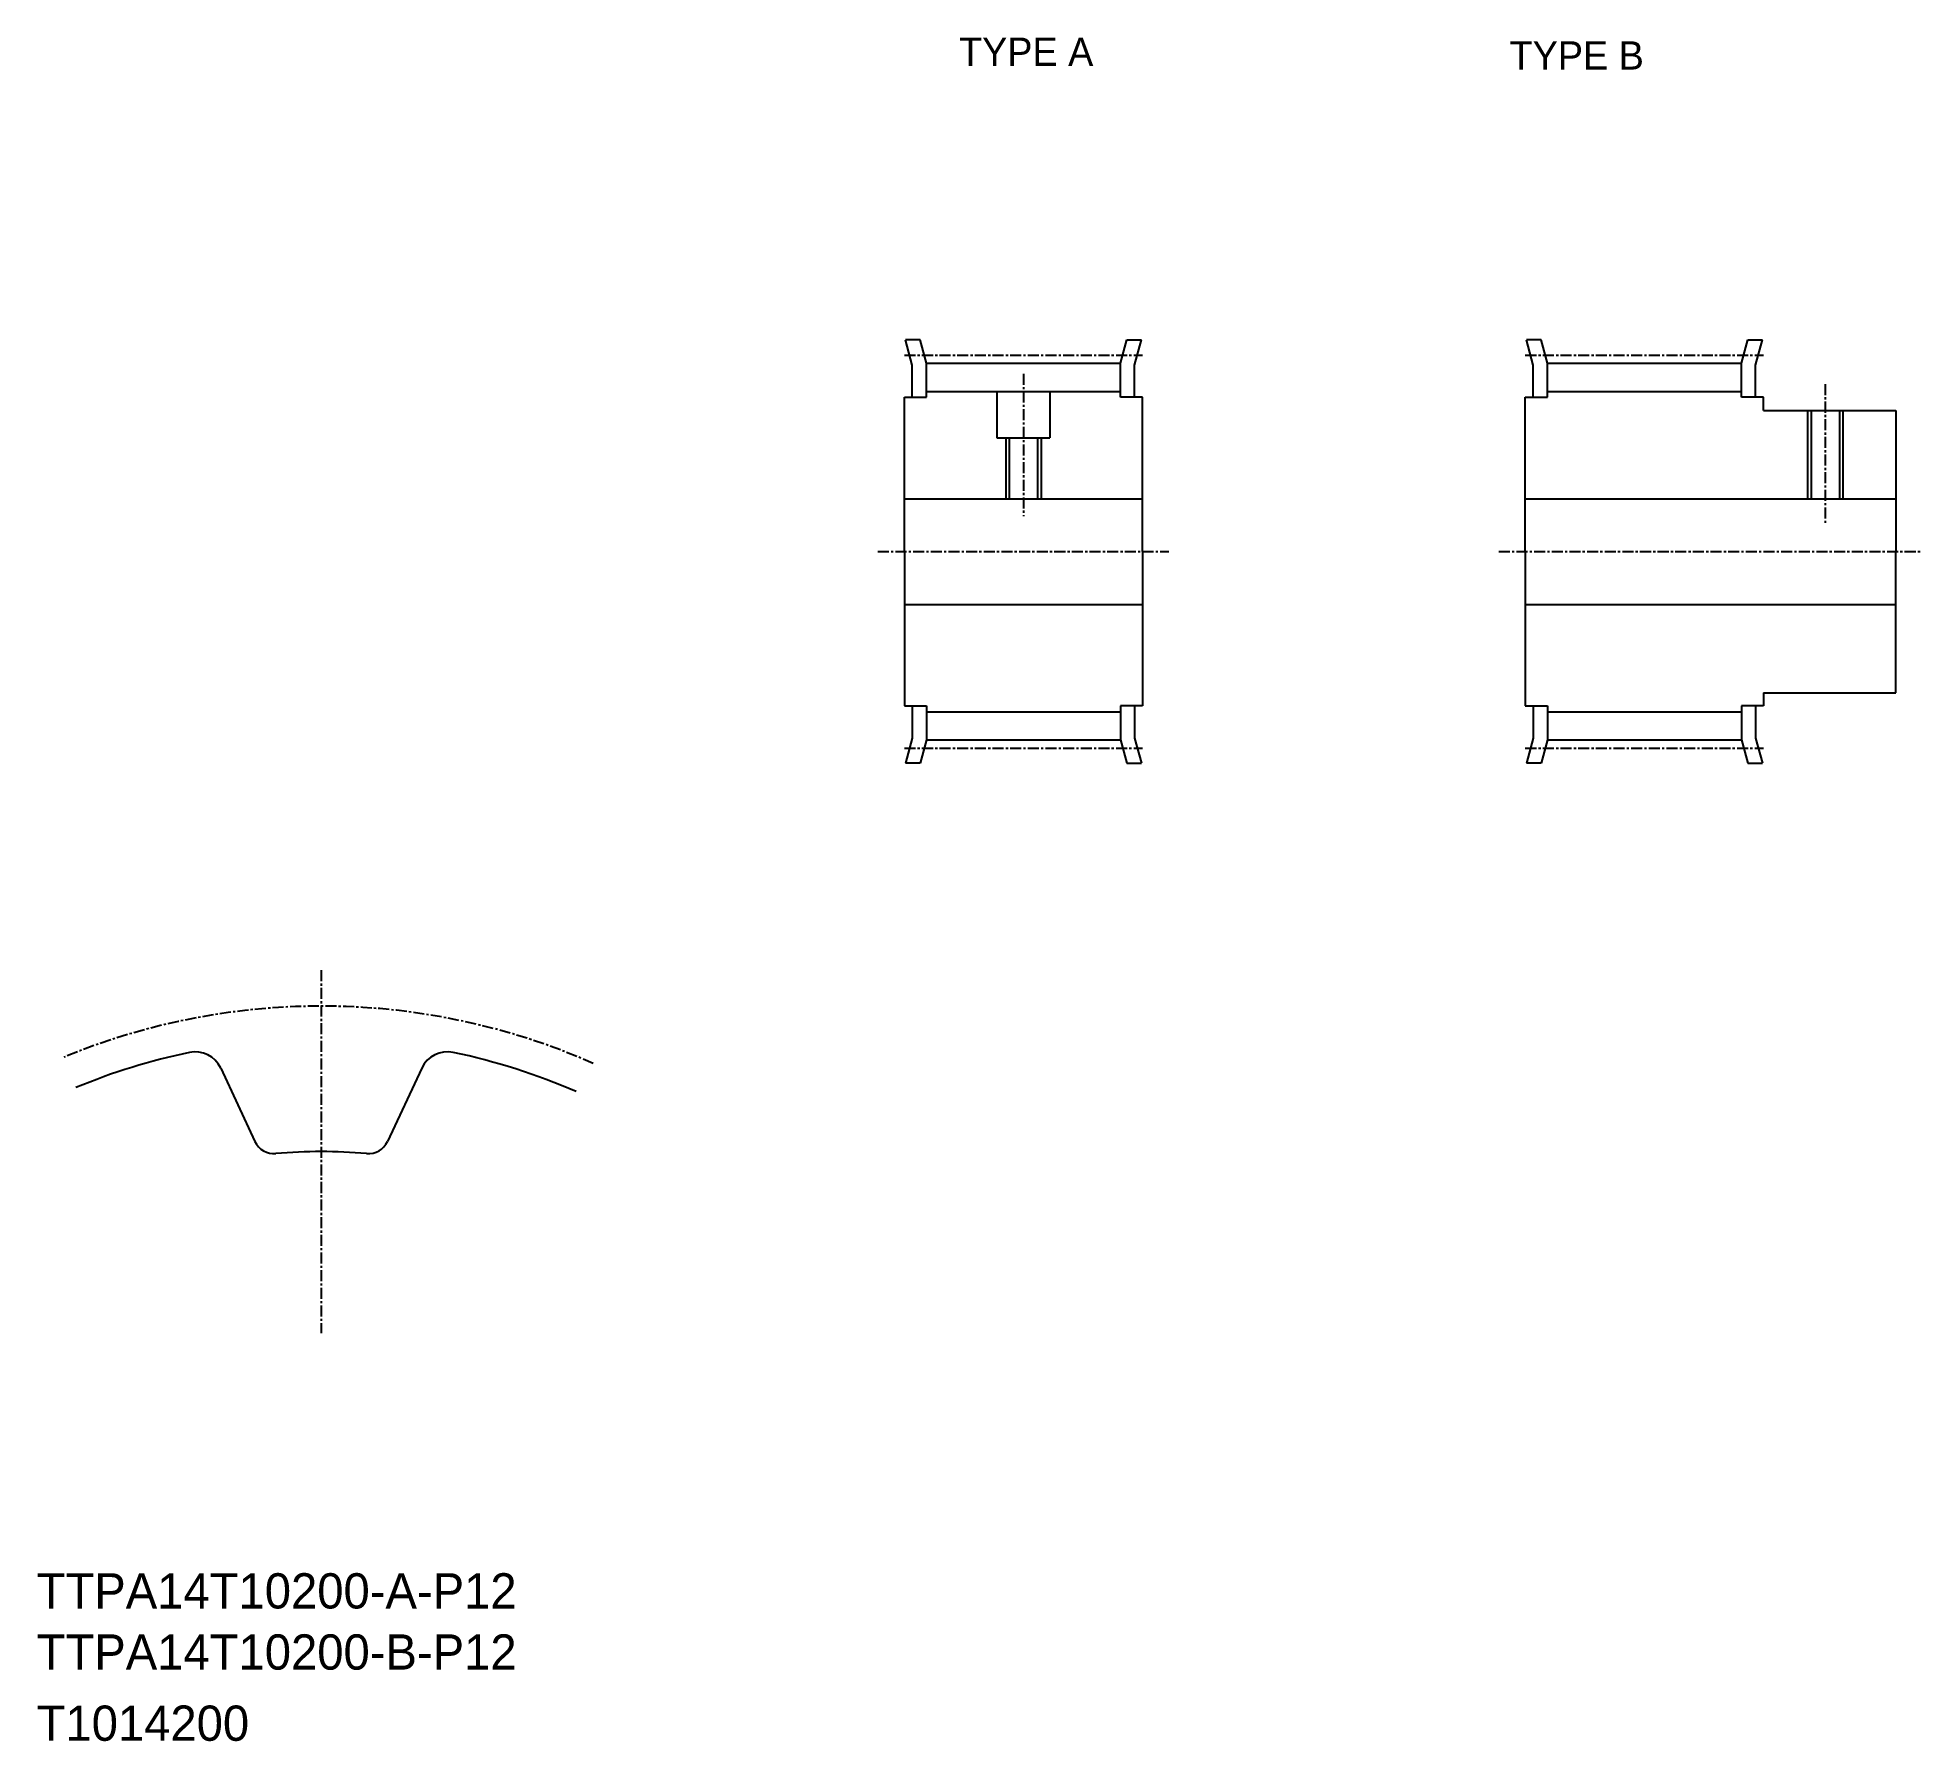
# Model space of a CAD drawing. Extents: x 10 to 224, y 10 to 203.
import ezdxf

# ---------------------------------------------------------------- set-up
doc = ezdxf.new("R2010")
doc.units = 0
doc.linetypes.add('CENTER', pattern=[2, 1.25, -0.25, 0.25, -0.25])
doc.layers.get('0').update_dxf_attribs({"linetype": 'CONTINUOUS'})
doc.layers.add('CENTER', color=1, linetype='CENTER')

msp = doc.modelspace()

# ---------------------------------------------------------------- linework, layer by layer
for p, q in [((109.26, 165.97), (108.5, 168.83)), ((110.15, 168.83), (108.5, 168.83)), ((110.86, 166.18), (110.15, 168.83)), ((132.86, 166.18), (133.57, 168.83)), ((133.57, 168.83), (135.23, 168.83)), ((134.46, 165.97), (135.23, 168.83)), ((179.65, 165.97), (178.89, 168.83)), ((180.54, 168.83), (178.89, 168.83)), ((181.25, 166.18), (180.54, 168.83)), ((203.25, 166.18), (203.96, 168.83)), ((203.96, 168.83), (205.62, 168.83)), ((204.85, 165.97), (205.62, 168.83)), ((109.26, 162.33), (109.26, 165.97)), ((110.86, 162.33), (110.86, 166.18)), ((110.86, 166.18), (132.86, 166.18)), ((132.86, 162.33), (132.86, 166.18)), ((134.46, 162.33), (134.46, 165.97)), ((179.65, 162.33), (179.65, 165.97)), ((181.25, 166.18), (203.25, 166.18)), ((181.25, 162.33), (181.25, 166.18)), ((203.25, 162.33), (203.25, 166.18)), ((204.85, 162.33), (204.85, 165.97)), ((110.86, 162.98), (132.86, 162.98)), ((181.25, 162.98), (203.25, 162.98)), ((108.36, 144.83), (108.36, 162.33)), ((108.36, 162.33), (110.86, 162.33)), ((135.36, 162.33), (132.86, 162.33)), ((135.36, 144.83), (135.36, 162.33)), ((178.75, 144.83), (178.75, 162.33)), ((178.75, 162.33), (181.25, 162.33)), ((205.75, 162.33), (203.25, 162.33)), ((205.75, 160.83), (205.75, 162.33)), ((205.75, 160.83), (220.75, 160.83)), ((220.75, 160.83), (220.75, 144.83)), ((108.36, 150.83), (135.36, 150.83)), ((178.75, 150.83), (220.75, 150.83)), ((108.36, 144.83), (108.36, 127.33)), ((135.36, 144.83), (135.36, 127.33)), ((178.75, 144.83), (178.75, 127.33)), ((220.75, 128.83), (220.75, 144.83)), ((108.36, 138.83), (135.36, 138.83)), ((178.75, 138.83), (220.75, 138.83)), ((205.75, 128.83), (220.75, 128.83)), ((205.75, 128.83), (205.75, 127.33)), ((108.36, 127.33), (110.86, 127.33)), ((109.26, 127.33), (109.26, 123.69)), ((110.86, 127.33), (110.86, 123.48)), ((110.86, 126.68), (132.86, 126.68)), ((132.86, 127.33), (132.86, 123.48)), ((135.36, 127.33), (132.86, 127.33)), ((134.46, 127.33), (134.46, 123.69)), ((178.75, 127.33), (181.25, 127.33)), ((179.65, 127.33), (179.65, 123.69)), ((181.25, 127.33), (181.25, 123.48)), ((181.25, 126.68), (203.25, 126.68)), ((203.25, 127.33), (203.25, 123.48)), ((205.75, 127.33), (203.25, 127.33)), ((204.85, 127.33), (204.85, 123.69)), ((109.26, 123.69), (108.5, 120.83)), ((110.86, 123.48), (110.15, 120.83)), ((110.86, 123.48), (132.86, 123.48)), ((132.86, 123.48), (133.57, 120.83)), ((134.46, 123.69), (135.23, 120.83)), ((179.65, 123.69), (178.89, 120.83)), ((181.25, 123.48), (180.54, 120.83)), ((181.25, 123.48), (203.25, 123.48)), ((203.25, 123.48), (203.96, 120.83)), ((204.85, 123.69), (205.62, 120.83)), ((110.15, 120.83), (108.5, 120.83)), ((133.57, 120.83), (135.23, 120.83)), ((180.54, 120.83), (178.89, 120.83)), ((203.96, 120.83), (205.62, 120.83)), ((30.87, 86.26), (34.75, 77.95)), ((53.66, 86.26), (49.79, 77.95))]:
    msp.add_line(p, q)
at = {"color": 7, "linetype": 'CONTINUOUS'}
for p, q in [((118.86, 162.98), (118.86, 157.73)), ((124.86, 162.98), (124.86, 157.73)), ((211.15, 160.83), (211.15, 150.83)), ((214.35, 160.83), (214.35, 150.83)), ((118.86, 157.73), (124.86, 157.73)), ((120.26, 157.73), (120.26, 150.83)), ((123.46, 157.73), (123.46, 150.83))]:
    msp.add_line(p, q, dxfattribs=at)
at = {"color": 3, "linetype": 'CONTINUOUS'}
for p, q in [((210.75, 160.83), (210.75, 150.83)), ((214.75, 160.83), (214.75, 150.83)), ((119.86, 157.73), (119.86, 150.83)), ((123.86, 157.73), (123.86, 150.83))]:
    msp.add_line(p, q, dxfattribs=at)
for centre, radius, start, end in [((42.27, 16.9), 72.7, 101.8695, 112.4966), ((27.97, 84.91), 3.2, 25, 101.8695), ((56.56, 84.91), 3.2, 78.1305, 155), ((42.27, 16.9), 72.7, 66.577, 78.1305), ((36.92, 78.97), 2.4, 205, 274.9213), ((47.61, 78.97), 2.4, 265.0787, 335), ((42.27, 16.9), 59.9, 85.0787, 94.9213)]:
    msp.add_arc(centre, radius, start, end)
at = {"layer": 'CENTER'}
for p, q in [((108.36, 167.11), (135.36, 167.11)), ((178.75, 167.11), (205.75, 167.11)), ((121.86, 164.98), (121.86, 148.83)), ((212.75, 163.83), (212.75, 147.83)), ((105.36, 144.83), (138.36, 144.83)), ((175.75, 144.83), (223.75, 144.83)), ((108.36, 122.55), (135.36, 122.55)), ((178.75, 122.55), (205.75, 122.55))]:
    msp.add_line(p, q, dxfattribs=at)
at = {"layer": 'CENTER', "color": 1, "linetype": 'CENTER'}
msp.add_line((42.27, 97.36), (42.27, 56.23), dxfattribs=at)
msp.add_arc((42.27, 16.9), 76.4, 66.2136, 112.4493, dxfattribs=at)

# ---------------------------------------------------------------- texts
for s, height, p in [('TYPE A', 3.2, (114.56, 199.9)), ('TYPE B', 3.2, (176.97, 199.48)), ('TTPA14T10200-A-P12', 4, (10, 25)), ('TTPA14T10200-B-P12', 4, (10, 18.07)), ('T1014200', 4, (10, 10))]:
    msp.add_text(s, height=height).set_placement(p)

doc.saveas('drawing.dxf')
